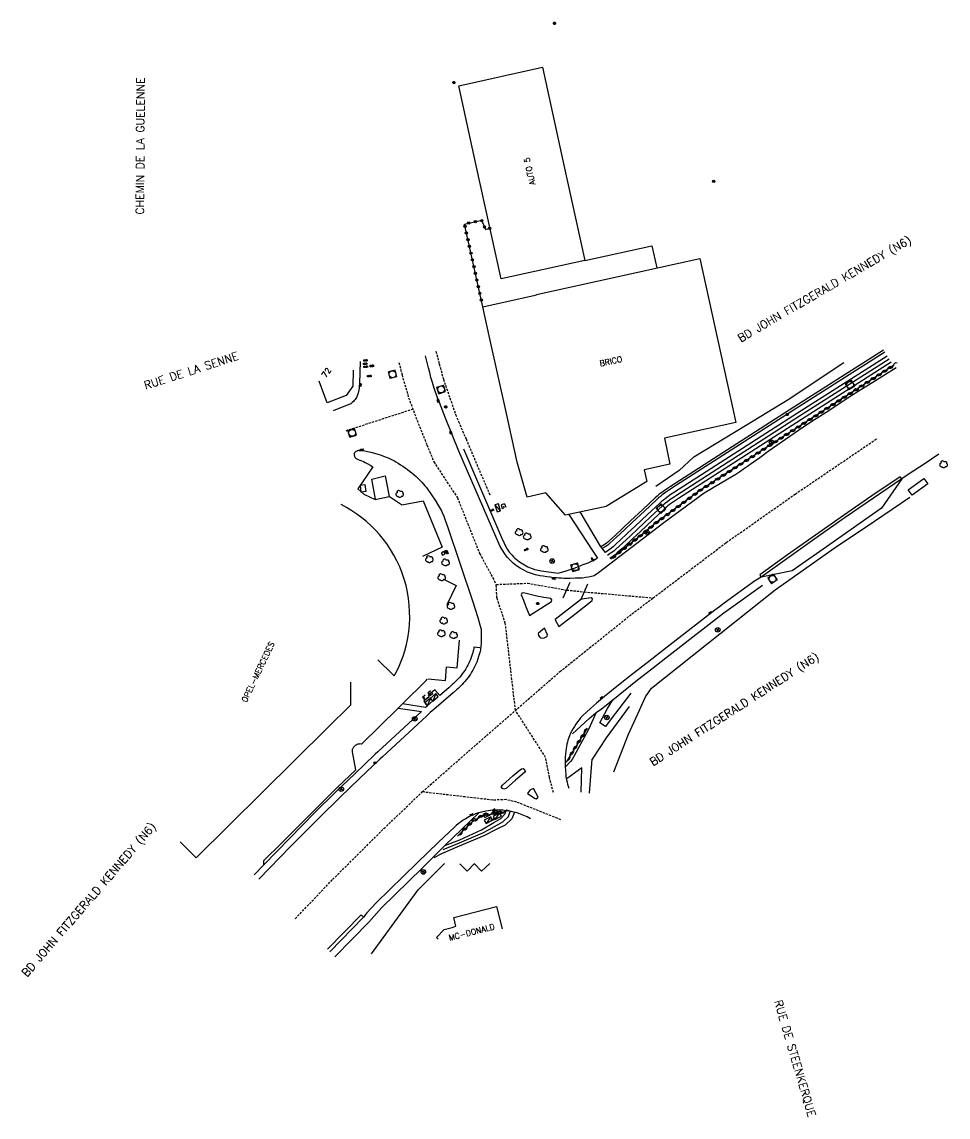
# Model space of a CAD drawing. Header units: millimetres. Extents: x 128015 to 128995, y 141007 to 141739.
# Drawn here: x 128792.2 to 128994.8, y 141365.1 to 141604.7 of the extents above; entities that cross this region are included whole.
import ezdxf
from ezdxf.enums import TextEntityAlignment as Align

# ---------------------------------------------------------------- set-up
doc = ezdxf.new("R2010")
doc.units = ezdxf.units.MM
doc.linetypes.add('DASHED', pattern=[0.75, 0.5, -0.25])
doc.layers.get('0').update_dxf_attribs({"linetype": 'CONTINUOUS'})
for name, color, linetype in [('w0001', 6, 'DASHED'), ('W0003', 5, 'CONTINUOUS'), ('w0006', 2, 'CONTINUOUS'), ('w0008', 7, 'CONTINUOUS'), ('W0014', 7, 'CONTINUOUS'), ('W0015', 2, 'CONTINUOUS'), ('W0017', 7, 'CONTINUOUS'), ('W0020', 2, 'CONTINUOUS'), ('W0021', 2, 'CONTINUOUS'), ('W0050', 7, 'CONTINUOUS'), ('W0051', 7, 'CONTINUOUS'), ('W0100', 7, 'CONTINUOUS'), ('W0103', 1, 'CONTINUOUS'), ('W0105', 7, 'CONTINUOUS'), ('W0113', 2, 'DASHED'), ('W0210', 2, 'CONTINUOUS'), ('W0211', 2, 'CONTINUOUS'), ('W0212', 2, 'CONTINUOUS'), ('W0300', 7, 'CONTINUOUS'), ('W0310', 3, 'CONTINUOUS'), ('W0323', 7, 'CONTINUOUS'), ('w0400', 7, 'CONTINUOUS'), ('w0420', 7, 'CONTINUOUS'), ('W0425', 7, 'CONTINUOUS'), ('W0430', 7, 'CONTINUOUS'), ('W0431', 7, 'CONTINUOUS'), ('W0432', 7, 'CONTINUOUS'), ('W0438', 7, 'CONTINUOUS'), ('W0461', 7, 'CONTINUOUS'), ('W0469', 7, 'CONTINUOUS'), ('w0856', 7, 'CONTINUOUS'), ('w0989', 7, 'CONTINUOUS'), ('W0991', 7, 'CONTINUOUS'), ('W1102', 7, 'CONTINUOUS'), ('W1471', 7, 'CONTINUOUS')]:
    doc.layers.add(name, color=color, linetype=linetype)
doc.styles.get("Standard").update_dxf_attribs({"font": 'romans.shx', "width": 0.85})

# ---------------------------------------------------------------- blocks, each defined once
blk = doc.blocks.new('T856')
for p, q in [((-0.125, 0), (0.125, 0)), ((0, 0.125), (0, -0.125))]:
    blk.add_line(p, q)
blk.add_ellipse((0, 0), major_axis=(-0.177, 0.177), ratio=1, start_param=3.9269908, end_param=10.2101761)
blk = doc.blocks.new('T420')
for p, q in [((0.75, 0.75), (-0.75, 0.75)), ((-0.75, 0.75), (-0.75, -0.75)), ((0.75, 0.75), (0.75, -0.75)), ((0.75, -0.75), (-0.75, -0.75))]:
    blk.add_line(p, q)
blk.add_ellipse((0, 0), major_axis=(-0.53, 0.53), ratio=1, start_param=3.926991, end_param=10.210176)
blk = doc.blocks.new('T469')
at = {"color": 0, "linetype": 'Continuous', "flags": 128}
for points in [[(-0.35, 0.35), (0.35, -0.35)], [(-0.35, -0.35), (0.35, 0.35)]]:
    blk.add_lwpolyline(points, dxfattribs=at)
at = {"color": 0, "linetype": 'Continuous'}
blk.add_circle((0, 0), 0.5, dxfattribs=at)
blk = doc.blocks.new('T300')
for p, q in [((-0.8, 0.51), (-0.86, 0.34)), ((-0.86, 0.34), (-0.86, 0.17)), ((-0.86, 0.17), (-0.74, 0.06)), ((-0.69, 0.63), (-0.8, 0.51)), ((-0.8, -0.06), (-0.74, 0.06)), ((-0.74, 0.06), (-0.69, 0.11)), ((-0.57, 0.69), (-0.69, 0.63)), ((-0.46, 0.69), (-0.57, 0.69)), ((-0.29, 0.63), (-0.46, 0.69)), ((-0.29, 0.63), (-0.17, 0.74)), ((-0.23, 0.57), (-0.29, 0.63)), ((-0.17, 0.74), (-0.06, 0.8)), ((-0.06, 0.8), (0.06, 0.8)), ((0.06, 0.8), (0.23, 0.74)), ((0.23, 0.74), (0.34, 0.63)), ((0.34, 0.63), (0.4, 0.51)), ((0.46, 0.46), (0.34, 0.46)), ((0.4, 0.51), (0.4, 0.46)), ((0.57, 0.4), (0.46, 0.46)), ((0.57, 0.4), (0.69, 0.29)), ((0.69, 0.29), (0.74, 0.17)), ((0.74, 0.06), (0.69, -0.17)), ((0.74, 0.17), (0.74, 0.06)), ((-0.8, -0.17), (-0.8, -0.06)), ((-0.8, -0.23), (-0.8, -0.17)), ((-0.74, -0.34), (-0.8, -0.23)), ((-0.69, -0.4), (-0.74, -0.34)), ((-0.51, -0.46), (-0.69, -0.4)), ((-0.4, -0.46), (-0.51, -0.46)), ((-0.4, -0.46), (-0.34, -0.46)), ((-0.34, -0.46), (-0.34, -0.4)), ((-0.34, -0.51), (-0.34, -0.46)), ((-0.29, -0.63), (-0.34, -0.51)), ((-0.17, -0.74), (-0.29, -0.63)), ((-0.06, -0.8), (-0.17, -0.74)), ((0.06, -0.8), (-0.06, -0.8)), ((0.17, -0.74), (0.06, -0.8)), ((0.23, -0.69), (0.17, -0.74)), ((0.29, -0.46), (0.23, -0.46)), ((0.29, -0.63), (0.23, -0.69)), ((0.46, -0.4), (0.29, -0.46)), ((0.34, -0.51), (0.29, -0.63)), ((0.34, -0.51), (0.34, -0.46)), ((0.57, -0.34), (0.46, -0.4)), ((0.63, -0.29), (0.57, -0.34)), ((0.69, -0.17), (0.63, -0.29))]:
    blk.add_line(p, q)
blk = doc.blocks.new('T400')
for p, q in [((-0.15, 0.3), (0.15, 0.3)), ((-0.15, -0.25), (-0.15, 0.3)), ((-0.15, 0.15), (0.15, 0.15)), ((-0.15, 0), (0.15, 0)), ((0.15, 0.3), (0.15, -0.25)), ((-0.15, -0.15), (0.15, -0.15)), ((-0.15, -0.25), (-0.15, -0.3)), ((-0.15, -0.3), (0.15, -0.3)), ((0.15, -0.3), (0.15, -0.25))]:
    blk.add_line(p, q)
blk = doc.blocks.new('T425')
for p, q in [((-0.15, 0.6), (0.15, 0.6)), ((-0.15, 0.6), (-0.15, 0.3)), ((-0.15, 0.3), (0.15, 0.3)), ((-0.15, 0.15), (0.15, 0.15)), ((-0.15, -0.15), (-0.15, 0.15)), ((0, 0.45), (0.15, 0.45)), ((0.15, 0.45), (0.15, 0.3)), ((0.15, 0.15), (0.15, -0.15)), ((0.15, -0.15), (-0.15, -0.15))]:
    blk.add_line(p, q)
blk.add_ellipse((0, 0), major_axis=(-0.106, 0.106), ratio=1, start_param=3.926991, end_param=10.210176)
blk = doc.blocks.new('T432')
at = {"flags": 128}
for points in [[(0.8, 0.8), (-0.8, 0.8)], [(-0.8, 0.8), (-0.8, 0)], [(0.8, 0.8), (-0.8, 0)], [(-0.8, 0), (0.8, 0)], [(-0.4, 2.1), (-0.4, 1.3)], [(-0.4, 1.3), (0.4, 1.3)], [(-0.39, 2.1), (0.41, 2.1)], [(0, 1.7), (0.4, 1.7)], [(0.4, 1.3), (0.4, 1.7)], [(0.8, 0), (0.8, 0.8)]]:
    blk.add_lwpolyline(points, dxfattribs=at)
blk = doc.blocks.new('T438')
for p, q in [((-0.4, 0.2), (0.4, 0.2)), ((-0.4, -0.2), (-0.4, 0.2)), ((0.15, 1.1), (-0.3, 1.1)), ((-0.3, 1.1), (-0.3, 0.5)), ((-0.3, 0.5), (0.15, 0.5)), ((0.3, 0.65), (0.3, 0.95)), ((0.4, 0.2), (0.4, -0.2))]:
    blk.add_line(p, q)
at = {"flags": 128}
for points in [[(-0.4, -0.2), (0.4, 0.2)], [(0.4, -0.2), (-0.4, -0.2)]]:
    blk.add_lwpolyline(points, dxfattribs=at)
for centre, major_axis, start_param, end_param in [((0.15, 0.95), (0.106, -0.106), 0.785398, 2.356194), ((0.15, 0.65), (0.106, 0.106), 3.926991, 5.497787)]:
    blk.add_ellipse(centre, major_axis=major_axis, ratio=1, start_param=start_param, end_param=end_param)
blk = doc.blocks.new('T1471')
at = {"color": 0, "linetype": 'Continuous', "flags": 128}
blk.add_lwpolyline([(-0.75, -0.5), (-0.75, 0.5), (0.75, 0.5), (0.75, -0.5), (-0.75, -0.5)], dxfattribs=at)
blk = doc.blocks.new('T430')
at = {"flags": 128}
for points in [[(0.8, 0.8), (-0.8, 0.8)], [(-0.8, 0.8), (-0.8, 0)], [(0.8, 0.8), (-0.8, 0)], [(-0.8, 0), (0.8, 0)], [(-0.4, 2.1), (0.4, 2.1)], [(-0.4, 2.1), (-0.4, 1.3)], [(-0.4, 1.7), (0, 1.7)], [(-0.4, 1.3), (0.4, 1.3)], [(0.8, 0), (0.8, 0.8)]]:
    blk.add_lwpolyline(points, dxfattribs=at)
blk = doc.blocks.new('t310o')
at = {"color": 0, "linetype": 'Continuous'}
for centre, start, end in [((-0.5, 0.38), 216.8699, 323.1304), ((0.5, -0.37), 36.8699, 143.1303)]:
    blk.add_arc(centre, 0.625, start, end, dxfattribs=at)
blk = doc.blocks.new('t323o')
at = {"color": 0, "linetype": 'Continuous'}
for radius in [0.25, 0.15]:
    blk.add_circle((0, 0), radius, dxfattribs=at)

msp = doc.modelspace()

# ---------------------------------------------------------------- linework, layer by layer
at = {"layer": 'w0001'}
for points in [[(128874.69, 141530.15), (128875.36, 141527.47), (128876.8, 141522.45), (128878.64, 141517.54), (128880.82, 141512.14), (128882.31, 141508.45), (128887.48, 141500.57), (128892.34, 141488.39), (128895.98, 141481.61)], [(128863.12, 141515.25), (128877.72, 141519.99)], [(128930.28, 141478.66), (128946.3, 141490.78), (128961.37, 141501.38), (128979.37, 141513.59)], [(128908.49, 141436.08), (128907.61, 141439.38), (128906.78, 141443.79), (128900.19, 141454.07), (128897.96, 141473.12), (128896.11, 141478.7), (128895.98, 141481.61), (128902.81, 141481.89), (128911.38, 141480.39), (128915.21, 141480), (128930.28, 141478.66)], [(128852.01, 141408.5), (128860.18, 141417.08), (128871.4, 141428.21), (128879.78, 141436.23), (128890.47, 141445.61), (128909.9, 141462.54), (128925.65, 141475.16), (128930.28, 141478.66)], [(128910.11, 141430.15), (128900.47, 141434), (128898.14, 141434.55), (128895.23, 141434.44), (128879.78, 141436.23)]]:
    msp.add_lwpolyline(points, dxfattribs=at)
at = {"layer": 'W0003'}
for points in [[(128984.69, 141504.69), (128984.37, 141505.17), (128978.15, 141500.97), (128971.97, 141496.73), (128965.82, 141492.43), (128959.7, 141488.08), (128953.63, 141483.69)], [(128953.62, 141483.68), (128953.96, 141483.22)], [(128866.95, 141408.84), (128866.42, 141409.35), (128859.04, 141401.81)]]:
    msp.add_lwpolyline(points, dxfattribs=at)
at = {"layer": 'w0006'}
for points in [[(128869.54, 141500.24), (128868.76, 141504.67), (128871.67, 141505.37), (128872.57, 141500.82)], [(128875.29, 141499), (128879.96, 141499.9), (128884.13, 141489.74), (128884.13, 141489.74), (128879.87, 141487.76)], [(128884.46, 141482.75), (128887.24, 141481.39), (128885.14, 141477.13)], [(128881.01, 141460.95), (128884.85, 141460.61), (128885.06, 141463.63), (128887.42, 141463.41), (128887.94, 141469.44)], [(128868.69, 141400.82), (128878.9, 141414.83), (128884.67, 141420.61)], [(128894.6, 141420.55), (128892.77, 141418.88), (128891.23, 141420.53), (128891.2, 141420.57), (128889.59, 141418.87), (128888.03, 141420.49)]]:
    msp.add_lwpolyline(points, dxfattribs=at)
at = {"layer": 'w0008'}
for points in [[(128983.48, 141529.02), (128980.9, 141527.42), (128978.34, 141525.81), (128975.77, 141524.19), (128973.22, 141522.55), (128970.67, 141520.91), (128968.13, 141519.26), (128965.6, 141517.59), (128963.07, 141515.91), (128961.16, 141514.63), (128959.26, 141513.33), (128957.36, 141512.01), (128955.48, 141510.68), (128953.61, 141509.33), (128951.74, 141507.97), (128950.92, 141507.38), (128950.09, 141506.8), (128949.24, 141506.23), (128948.39, 141505.68), (128947.53, 141505.14), (128946.65, 141504.62), (128941.45, 141501.59), (128932.65, 141495.06), (128918.33, 141484.18), (128917.42, 141483.53), (128916.79, 141483.38), (128916.15, 141483.24), (128915.52, 141483.11), (128915.19, 141483.06), (128914.85, 141483.02), (128914.52, 141483), (128913.34, 141482.96), (128912.15, 141482.93), (128911.47, 141482.93), (128910.79, 141482.94), (128910.23, 141482.96), (128909.68, 141482.99), (128909.13, 141483.03), (128908.58, 141483.09), (128907.8, 141483.18), (128907.03, 141483.28), (128906.26, 141483.4), (128905.49, 141483.53), (128904.58, 141483.72), (128903.69, 141483.98), (128902.83, 141484.32), (128901.99, 141484.71), (128901.19, 141485.17), (128900.42, 141485.7), (128899.7, 141486.28), (128899.02, 141486.91), (128898.39, 141487.6), (128897.82, 141488.33), (128897.31, 141489.1), (128896.86, 141489.91), (128887.82, 141510.76), (128884.9, 141517.99), (128883.53, 141521.42), (128883.21, 141522.24), (128882.9, 141523.07), (128882.61, 141523.91), (128882.34, 141524.75), (128882.01, 141525.81), (128881.7, 141526.87), (128881.41, 141527.94), (128881.13, 141529.02), (128880.48, 141531.61)], [(128866.24, 141530.36), (128866.06, 141525.55), (128865.95, 141524.58), (128865.9, 141524.21), (128865.83, 141523.83), (128865.75, 141523.46), (128865.65, 141523.1), (128865.58, 141522.88), (128865.49, 141522.68), (128865.38, 141522.48), (128865.26, 141522.29), (128865.09, 141522.05), (128864.91, 141521.83), (128864.71, 141521.62), (128864.49, 141521.42), (128864.32, 141521.28), (128864.13, 141521.15), (128863.93, 141521.05), (128863.72, 141520.95), (128860.27, 141519.59)], [(128865.96, 141510.91), (128866.6, 141510.89), (128867.22, 141510.83), (128867.5, 141510.79), (128867.78, 141510.73), (128868.55, 141510.55), (128869.31, 141510.34), (128870.06, 141510.12), (128870.61, 141509.95), (128871.15, 141509.76), (128871.68, 141509.56), (128872.16, 141509.36), (128872.63, 141509.15), (128873.09, 141508.93), (128873.55, 141508.69), (128874, 141508.44), (128874.53, 141508.13), (128875.04, 141507.81), (128875.55, 141507.48), (128876.05, 141507.14), (128876.55, 141506.78), (128877.03, 141506.41), (128877.51, 141506.03), (128877.97, 141505.63), (128878.43, 141505.23), (128878.85, 141504.83), (128879.27, 141504.42), (128879.67, 141504), (128880.07, 141503.57), (128880.38, 141503.2), (128880.69, 141502.81), (128880.98, 141502.41), (128881.79, 141501.23), (128882.59, 141500.03), (128883.37, 141498.83), (128883.59, 141498.46), (128883.79, 141498.09), (128883.99, 141497.71), (128884.16, 141497.32), (128884.49, 141496.52), (128884.81, 141495.71), (128885.11, 141494.9), (128885.4, 141494.08), (128890.78, 141478.05), (128891.94, 141474.35), (128892.17, 141473.58), (128892.39, 141472.8), (128892.6, 141472.02), (128892.64, 141471.81), (128892.67, 141471.61), (128892.68, 141471.4), (128892.69, 141470.69), (128892.69, 141469.98), (128892.67, 141469.27), (128892.64, 141468.67), (128892.6, 141468.08), (128892.54, 141467.48), (128892.51, 141467.23), (128892.46, 141466.98), (128892.4, 141466.73), (128892.27, 141466.27), (128892.12, 141465.82), (128891.97, 141465.37), (128891.71, 141464.62), (128891.51, 141464.16), (128891.3, 141463.71), (128891.07, 141463.27), (128890.83, 141462.83), (128890.58, 141462.41), (128890.31, 141461.99), (128890.03, 141461.57), (128889.74, 141461.17), (128889.43, 141460.78), (128889.11, 141460.39), (128888.83, 141460.07), (128888.54, 141459.76), (128888.24, 141459.45), (128887.93, 141459.15), (128887.62, 141458.87), (128887.3, 141458.58), (128886.56, 141457.92), (128884.43, 141456.09), (128882.31, 141454.26), (128881.54, 141453.58), (128880.78, 141452.89), (128871.08, 141443.92), (128870.54, 141443.41), (128870.38, 141443.26), (128866.16, 141439.22), (128861.79, 141435.03), (128857.4, 141430.74), (128850.96, 141424.31), (128844.04, 141417.12)], [(128992.82, 141510.09), (128989.58, 141507.95), (128986.34, 141505.8), (128984.69, 141504.69), (128978.48, 141500.5), (128972.3, 141496.25), (128966.15, 141491.96), (128960.04, 141487.61), (128953.96, 141483.22), (128952.46, 141482.33), (128945.82, 141477.5), (128944.8, 141476.75), (128943.79, 141475.98), (128937.93, 141471.45), (128932.08, 141466.91), (128928.96, 141464.48), (128925.85, 141462.04), (128922.74, 141459.59), (128919.64, 141457.14), (128917.9, 141455.67), (128916.6, 141454.51), (128914.82, 141452.9), (128914.44, 141452.45), (128914.08, 141452), (128913.73, 141451.53), (128913.39, 141451.06), (128913.08, 141450.57), (128912.78, 141450.07), (128912.49, 141449.57), (128912.22, 141449.05), (128911.97, 141448.53), (128911.67, 141447.57), (128911.54, 141447.12), (128911.43, 141446.66), (128911.34, 141446.2), (128911.27, 141445.74), (128911.19, 141445.12), (128911.13, 141444.51), (128911.08, 141443.9), (128911.05, 141443.4), (128911.03, 141442.9), (128911.03, 141442.41), (128911.04, 141442.1), (128911.05, 141441.8), (128911.11, 141440.92), (128911.17, 141440.04), (128911.19, 141439.74), (128911.23, 141439.45), (128911.28, 141439.16), (128911.34, 141438.87), (128911.46, 141438.4), (128911.58, 141437.94), (128911.72, 141437.49), (128911.86, 141437.03)], [(128903.44, 141430.37), (128903.1, 141430.57), (128902.75, 141430.75), (128902.39, 141430.93), (128902.03, 141431.1), (128901.67, 141431.25), (128901.3, 141431.39), (128900.92, 141431.52), (128900.55, 141431.64), (128900.19, 141431.74), (128899.83, 141431.83), (128899.47, 141431.91), (128899, 141431.99), (128898.53, 141432.07), (128898.06, 141432.13), (128897.39, 141432.21), (128895.69, 141432.25), (128894.7, 141432.19), (128893.73, 141432.05), (128892.76, 141431.84), (128891.82, 141431.56), (128890.9, 141431.2), (128890.01, 141430.78), (128889.15, 141430.29), (128888.77, 141430.06), (128888.41, 141429.81), (128888.05, 141429.55), (128887.64, 141429.22), (128887.23, 141428.88), (128886.84, 141428.53), (128883.34, 141425.25), (128878.69, 141420.72), (128869.74, 141411.94), (128867.64, 141409.76), (128866.95, 141408.84), (128859.57, 141401.29)]]:
    msp.add_lwpolyline(points, dxfattribs=at)
at = {"layer": 'W0014'}
for points in [[(128980.97, 141532.45), (128961.35, 141519.96), (128934.39, 141502.65), (128933.68, 141502.18), (128932.99, 141501.7), (128932.3, 141501.2), (128931.88, 141500.88), (128931.47, 141500.55), (128931.09, 141500.2), (128928.38, 141497.67), (128925.69, 141495.14), (128924, 141493.56), (128922.3, 141491.98), (128921.66, 141491.39), (128920.83, 141490.63), (128920.6, 141490.43), (128920.36, 141490.24), (128919.84, 141489.87), (128919.17, 141489.48)], [(128888.79, 141511.27), (128897.12, 141491.92), (128897.69, 141490.64), (128897.85, 141490.28), (128898.04, 141489.93), (128898.23, 141489.58), (128898.45, 141489.25), (128898.67, 141488.92), (128898.91, 141488.6), (128899.16, 141488.3), (128899.43, 141488), (128899.73, 141487.69), (128900.04, 141487.39), (128900.36, 141487.11), (128900.7, 141486.83), (128901.04, 141486.57), (128901.4, 141486.32), (128901.76, 141486.09), (128902.13, 141485.87), (128902.5, 141485.67), (128902.87, 141485.49), (128903.25, 141485.31), (128903.63, 141485.16), (128904.02, 141485.01), (128904.38, 141484.9), (128904.75, 141484.8), (128905.12, 141484.71), (128905.49, 141484.64), (128905.87, 141484.58), (128909.52, 141484.09), (128911.26, 141484.61), (128912.99, 141485.19), (128914.7, 141485.83)], [(128918.12, 141487.33), (128917.71, 141487.1), (128917.29, 141486.88), (128916.87, 141486.68), (128916.45, 141486.48), (128916.01, 141486.3), (128915.58, 141486.13), (128915.14, 141485.98), (128914.69, 141485.83)], [(128912.66, 141448.96), (128916.3, 141452.26), (128917.8, 141453.6), (128919, 141454.41), (128921.45, 141456.36), (128923.78, 141458.28), (128926.88, 141460.72), (128929.99, 141463.16), (128933.1, 141465.59), (128938.95, 141470.13), (128944.81, 141474.65), (128945.8, 141475.41), (128946.81, 141476.15), (128954.22, 141481.43)], [(128892.42, 141467.76), (128891.1, 141467.9), (128891.04, 141467.47), (128891, 141467.29), (128890.96, 141467.11), (128890.84, 141466.7), (128890.71, 141466.28), (128890.56, 141465.86), (128890.32, 141465.17), (128890.15, 141464.78), (128889.96, 141464.37), (128889.75, 141463.97), (128889.54, 141463.57), (128889.31, 141463.18), (128889.07, 141462.8), (128888.81, 141462.43), (128888.55, 141462.06), (128888.27, 141461.71), (128887.98, 141461.36), (128887.73, 141461.07), (128887.46, 141460.78), (128887.19, 141460.51), (128886.91, 141460.24), (128886.63, 141459.97), (128886.31, 141459.7), (128885.57, 141459.03), (128883.62, 141457.36), (128882.57, 141458.59), (128881.05, 141457.35), (128881.29, 141457.06), (128880.13, 141456.11), (128880.91, 141455.01), (128880.53, 141454.67), (128875.46, 141455.5)], [(128925.45, 141457.81), (128921.14, 141452.2), (128921.14, 141452.2), (128919.86, 141450.52), (128918.64, 141451.32), (128920.33, 141454.47), (128921.45, 141456.36)], [(128916.39, 141435.97), (128916.98, 141443.37), (128917, 141443.37), (128920.1, 141448.07), (128920.1, 141448.09), (128925.11, 141454.95)], [(128874.51, 141454.58), (128879.62, 141453.84), (128870.07, 141445.01), (128869.51, 141444.49), (128869.35, 141444.34), (128865.13, 141440.29), (128860.76, 141436.1), (128856.36, 141431.8), (128845.16, 141420.27), (128843.05, 141418.09)], [(128917.8, 141453.6), (128916.15, 141449.91), (128912.58, 141443.34), (128912.19, 141442.9), (128911.17, 141441.8)], [(128914.54, 141436.16), (128914.73, 141441.5), (128911.47, 141439.16)], [(128892.2, 141431.67), (128884.73, 141424.53), (128879.8, 141419.59), (128870.89, 141410.85), (128868.11, 141407.75), (128860.66, 141400.13)]]:
    msp.add_lwpolyline(points, dxfattribs=at)
at = {"layer": 'W0015'}
for points in [[(128901.58, 141479.73), (128901.44, 141479.36), (128901.92, 141478.16), (128902.4, 141476.96), (128903.25, 141474.83), (128903.25, 141474.83), (128908.05, 141477.89), (128908.11, 141478.22), (128907.91, 141478.56), (128906.39, 141478.76), (128904.89, 141479.04), (128903.39, 141479.38), (128901.92, 141479.8)], [(128914.39, 141478.28), (128908.86, 141473.92), (128908.86, 141473.89), (128909.67, 141472.42), (128909.66, 141472.41), (128913.44, 141475.34), (128916.97, 141478.09), (128917.03, 141478.48), (128916.74, 141478.71), (128914.71, 141478.39), (128914.54, 141478.35), (128914.39, 141478.28)], [(128906.55, 141472.07), (128905.23, 141470.98), (128905.12, 141470.8), (128905.21, 141470.47), (128905.49, 141470.1), (128905.7, 141469.93), (128906.36, 141469.85), (128906.88, 141470.13), (128907.1, 141470.32), (128907.17, 141470.63), (128906.55, 141472.07)], [(128898.17, 141436.98), (128897.6, 141436.81), (128897.32, 141436.95), (128897.06, 141437.35), (128897.35, 141437.74), (128899.62, 141439.73), (128900.88, 141440.88), (128901.49, 141441.31), (128901.89, 141441.34), (128902.18, 141441.14), (128902.3, 141440.7), (128902.19, 141440.51), (128900.17, 141438.84), (128898.17, 141436.98)], [(128902.83, 141435.87), (128904.48, 141434.77), (128904.74, 141434.74), (128905.13, 141435.12), (128904.16, 141436.96), (128903.35, 141436.64), (128903.35, 141436.64), (128902.84, 141435.91)]]:
    msp.add_lwpolyline(points, close=True, dxfattribs=at)
at = {"layer": 'W0017'}
for points in [[(128865.96, 141510.91), (128865.81, 141510.9), (128865.66, 141510.87), (128865.55, 141510.83), (128865.44, 141510.78), (128865.26, 141510.66), (128865.09, 141510.53), (128865.02, 141510.46), (128864.96, 141510.37), (128864.93, 141510.3), (128864.91, 141510.23), (128864.89, 141510.17), (128864.88, 141510.1), (128864.89, 141509.99), (128864.9, 141509.88), (128864.93, 141509.77), (128864.99, 141509.62), (128865.07, 141509.47), (128865.15, 141509.32), (128865.19, 141509.27), (128865.19, 141509.27), (128865.76, 141508.95), (128866.16, 141508.8), (128866.55, 141508.65), (128866.94, 141508.48), (128867.33, 141508.3), (128867.87, 141508.03), (128868.41, 141507.74), (128868.96, 141507.36), (128868.96, 141507.36), (128868.96, 141507.36), (128868.96, 141507.36), (128865.68, 141502.52), (128867.01, 141501.39), (128869.45, 141500.23), (128872.57, 141500.82), (128872.59, 141500.84), (128872.62, 141500.84), (128875.24, 141499.12), (128875.29, 141499)], [(128845.16, 141420.27), (128845.16, 141421.21), (128848.98, 141425.06), (128861.19, 141437.23), (128865.22, 141441.06), (128864.53, 141445.01), (128864.52, 141445.16), (128864.51, 141445.31), (128864.53, 141445.45), (128864.55, 141445.58), (128864.59, 141445.7), (128864.65, 141445.82), (128864.72, 141445.95), (128864.81, 141446.07), (128864.9, 141446.18), (128865.04, 141446.31), (128865.18, 141446.44), (128865.33, 141446.55), (128865.46, 141446.63), (128865.59, 141446.69), (128865.72, 141446.73), (128865.86, 141446.76), (128866.04, 141446.78), (128866.21, 141446.79), (128866.39, 141446.77), (128866.56, 141446.74), (128874.42, 141454.5), (128875.56, 141455.6), (128880.62, 141460.59), (128880.84, 141460.9)]]:
    msp.add_lwpolyline(points, dxfattribs=at)
at = {"layer": 'W0020'}
for points in [[(128910.64, 141478.69), (128912.12, 141482.1)], [(128915.96, 141481.68), (128914.46, 141478.33)]]:
    msp.add_lwpolyline(points, dxfattribs=at)
at = {"layer": 'W0021'}
msp.add_lwpolyline([(128984.69, 141504.69), (128980.27, 141498.3), (128968.92, 141490.35), (128960.68, 141484.57), (128953.96, 141483.22)], dxfattribs=at)
at = {"layer": 'W0050'}
for points in [[(128981.97, 141530.89), (128962.34, 141518.4), (128935.4, 141501.09), (128934.72, 141500.65), (128934.06, 141500.19), (128933.41, 141499.72), (128933.04, 141499.44), (128932.68, 141499.14), (128932.34, 141498.83), (128929.64, 141496.32), (128926.95, 141493.79), (128925.26, 141492.2), (128923.56, 141490.62), (128922.91, 141490.03), (128922.06, 141489.25), (128921.78, 141489), (128921.47, 141488.76), (128920.9, 141488.35), (128920.33, 141487.96)], [(128884.37, 141423.62), (128887.93, 141425.08), (128893.02, 141427.27), (128894.39, 141428.05), (128897.45, 141429.68), (128898.64, 141430.83), (128899.03, 141431.96)]]:
    msp.add_lwpolyline(points, dxfattribs=at)
at = {"layer": 'W0051'}
for points in [[(128981.53, 141531.58), (128961.9, 141519.08), (128934.95, 141501.78), (128934.26, 141501.33), (128933.58, 141500.86), (128932.92, 141500.37), (128932.53, 141500.08), (128932.15, 141499.76), (128931.79, 141499.43), (128929.09, 141496.91), (128926.39, 141494.38), (128924.7, 141492.8), (128923, 141491.22), (128922.36, 141490.63), (128921.52, 141489.85), (128921.26, 141489.63), (128920.98, 141489.42), (128920.43, 141489.02), (128919.86, 141488.63)], [(128982.41, 141530.2), (128962.78, 141517.71), (128935.84, 141500.41), (128935.17, 141499.97), (128934.53, 141499.52), (128933.89, 141499.07), (128933.55, 141498.8), (128933.22, 141498.52), (128932.89, 141498.23), (128930.2, 141495.72), (128927.51, 141493.19), (128925.82, 141491.6), (128924.11, 141490.02), (128923.46, 141489.42), (128922.6, 141488.64), (128922.3, 141488.37), (128921.96, 141488.11), (128921.37, 141487.68), (128920.79, 141487.29)], [(128899.95, 141431.8), (128899.4, 141430.32), (128897.91, 141428.95), (128896.08, 141428.11), (128893.28, 141426.61), (128887.87, 141424.39), (128884.02, 141422.72), (128882.3, 141421.83)], [(128884.73, 141424.53), (128887.99, 141425.76), (128892.76, 141427.92), (128895.43, 141429.57), (128896.99, 141430.42), (128897.88, 141431.35), (128898.11, 141432.12)]]:
    msp.add_lwpolyline(points, dxfattribs=at)
at = {"layer": 'W0100'}
msp.add_lwpolyline([(128864.69, 141528.49), (128864.61, 141525.01), (128863.14, 141522.92), (128859, 141521.37)], dxfattribs=at)
at = {"layer": 'W0103'}
msp.add_lwpolyline([(128897.08, 141548.46), (128891.47, 141573.9), (128887.82, 141590.71), (128906.08, 141594.74), (128910.61, 141574.01), (128915.35, 141552.49)], close=True, dxfattribs=at)
for points in [[(128915.35, 141552.49), (128930.02, 141555.67), (128931.09, 141550.84)], [(128893.03, 141542.37), (128904.52, 141544.92), (128904.77, 141544.97), (128904.76, 141545.03), (128940.5, 141552.92), (128948.42, 141517.05), (128932.75, 141513.59), (128933.97, 141507.93), (128928.37, 141506.69), (128928.95, 141504.11), (128920.26, 141498.84), (128920, 141498.69), (128911.11, 141496.78), (128906.79, 141501.64), (128902.74, 141500.71), (128900.53, 141508.37), (128898.19, 141519.01), (128894.45, 141535.96), (128893.03, 141542.37)], [(128870.09, 141465.12), (128873.3, 141462), (128873.64, 141461.6), (128874.21, 141462.65), (128874.73, 141463.73), (128875.19, 141464.83), (128875.59, 141465.96), (128875.94, 141467.1), (128876.31, 141468.49), (128876.61, 141469.9), (128876.83, 141471.33), (128876.97, 141472.76), (128877.04, 141474.21), (128877.03, 141475.65), (128876.95, 141477.09), (128876.79, 141478.52), (128876.55, 141479.94), (128876.24, 141481.35), (128875.86, 141482.74), (128875.4, 141484.11), (128874.86, 141485.45), (128874.26, 141486.76), (128873.59, 141488.04), (128872.85, 141489.28), (128872.11, 141490.4), (128871.31, 141491.47), (128870.46, 141492.51), (128869.55, 141493.51), (128868.6, 141494.46), (128867.61, 141495.36), (128866.57, 141496.21), (128865.48, 141497.01), (128864.37, 141497.75), (128863.21, 141498.44), (128862.03, 141499.07)], [(128864.12, 141460.23), (128864.09, 141455.23), (128859.05, 141450.24), (128830.35, 141421.8), (128826.83, 141425.35)], [(128883.24, 141404.04), (128882.88, 141404.38), (128884.57, 141406.17), (128884.57, 141406.17), (128886.34, 141406.61), (128886.34, 141406.61), (128887.16, 141406.86), (128887.16, 141406.86), (128886.68, 141408.78), (128886.68, 141408.78), (128896.06, 141411.17), (128897.28, 141406.32)]]:
    msp.add_lwpolyline(points, dxfattribs=at)
at = {"layer": 'W0105'}
for points in [[(128911.89, 141496.95), (128917.12, 141488.93), (128918.12, 141487.33)], [(128919.86, 141488.63), (128918.75, 141490), (128914.31, 141497.47)]]:
    msp.add_lwpolyline(points, dxfattribs=at)
at = {"layer": 'W0113'}
msp.add_lwpolyline([(128882.79, 141532.62), (128883.5, 141529.85), (128884.43, 141526.51), (128884.86, 141525.17), (128885.84, 141522.42), (128887.08, 141518.78), (128887.73, 141517.27), (128889.36, 141513.43), (128894.65, 141500.99)], dxfattribs=at)
at = {"layer": 'W0210'}
msp.add_lwpolyline([(128972.03, 141530.07), (128959.85, 141521.97), (128950.53, 141516.34), (128939.18, 141509.45), (128939.12, 141509.42), (128936.01, 141506.51), (128930.92, 141503.07)], dxfattribs=at)
at = {"layer": 'W0211'}
msp.add_lwpolyline([(128980.71, 141532.86), (128961.08, 141520.37), (128934.12, 141503.06), (128933.41, 141502.59), (128932.7, 141502.1), (128932, 141501.6), (128931.57, 141501.27), (128931.15, 141500.92), (128930.75, 141500.56), (128928.04, 141498.03), (128925.35, 141495.5), (128923.66, 141493.92), (128921.97, 141492.34), (128921.32, 141491.75), (128920.5, 141490.99), (128920.28, 141490.81), (128920.07, 141490.64), (128919.56, 141490.27), (128918.89, 141489.82)], dxfattribs=at)
at = {"layer": 'W0212'}
msp.add_lwpolyline([(128921.67, 141440.6), (128924.91, 141448.87), (128924.89, 141448.86), (128926.93, 141453.31), (128928.64, 141457.04), (128929.93, 141458.91), (128957.03, 141480.44), (128969.92, 141489.54), (128978.71, 141495.48), (128986.45, 141500.72)], dxfattribs=at)
at = {"layer": 'W0310'}
for points in [[(128982.92, 141529.54), (128940.72, 141502.29), (128930.91, 141495.07), (128927.98, 141492.64), (128921.03, 141487.15)], [(128915.85, 141450.16), (128911.29, 141442.77)], [(128887.49, 141426.53), (128890.75, 141429.76), (128892.96, 141431.07), (128895.35, 141431.47), (128898.04, 141431.93)]]:
    msp.add_lwpolyline(points, dxfattribs=at)
at = {"layer": 'W0323'}
msp.add_lwpolyline([(128893.03, 141542.37), (128889.02, 141560.45), (128890.6, 141560.8), (128892.77, 141561.29), (128893.61, 141559.28), (128894.63, 141559.55)], dxfattribs=at)
at = {"layer": 'W0431'}
msp.add_lwpolyline([(128894.83, 141430.15), (128895.82, 141430.56), (128895.91, 141430.32), (128894.92, 141429.92)], close=True, dxfattribs=at)
at = {"layer": 'W0461'}
msp.add_lwpolyline([(128986.98, 141501.11), (128986.09, 141502.31), (128989.5, 141504.79), (128990.4, 141503.59)], close=True, dxfattribs=at)
at = {"layer": 'W1102'}
msp.add_lwpolyline([(128859, 141521.37), (128857.25, 141526.06)], dxfattribs=at)

# ---------------------------------------------------------------- block references
at = {"layer": 'W0300', "rotation": 197.4773206736338}
for p in [(128993.77, 141507.91), (128874.78, 141501.43), (128900.91, 141493.06), (128902.68, 141492.12), (128906.42, 141489.35), (128881.28, 141487.14), (128884.8, 141486.44), (128883.97, 141483.2), (128885.99, 141476.93), (128884.42, 141473.72), (128883.91, 141470.94), (128886.55, 141470.54)]:
    msp.add_blockref('T300', p, dxfattribs=at)
at = {"layer": 'W0310'}
for p, rotation in [((128981.59, 141528.68), 212.8489993988005), ((128982.85, 141529.5), 212.8489993988005), ((128977.81, 141526.24), 212.8489993988005), ((128979.07, 141527.05), 212.8489993988005), ((128980.33, 141527.87), 212.8489993988005), ((128974.03, 141523.8), 212.8489993988005), ((128975.29, 141524.61), 212.8489993988005), ((128976.55, 141525.43), 212.8489993988005), ((128970.25, 141521.36), 212.8489993988005), ((128971.51, 141522.17), 212.8489993988005), ((128972.77, 141522.99), 212.8489993988005), ((128966.47, 141518.92), 212.8489993988005), ((128967.73, 141519.73), 212.8489993988005), ((128968.99, 141520.55), 212.8489993988005), ((128962.69, 141516.48), 212.8489993988005), ((128963.95, 141517.29), 212.8489993988005), ((128965.21, 141518.1), 212.8489993988005), ((128958.91, 141514.04), 212.8489993988005), ((128960.17, 141514.85), 212.8489993988005), ((128961.43, 141515.66), 212.8489993988005), ((128955.13, 141511.6), 212.8489993988005), ((128956.39, 141512.41), 212.8489993988005), ((128957.65, 141513.22), 212.8489993988005), ((128952.61, 141509.97), 212.8489993988005), ((128953.87, 141510.78), 212.8489993988005), ((128948.83, 141507.53), 212.8489993988005), ((128950.09, 141508.34), 212.8489993988005), ((128951.35, 141509.15), 212.8489993988005), ((128945.05, 141505.09), 212.8489993988005), ((128946.31, 141505.9), 212.8489993988005), ((128947.57, 141506.71), 212.8489993988005), ((128941.27, 141502.65), 212.8489993988005), ((128942.53, 141503.46), 212.8489993988005), ((128943.79, 141504.27), 212.8489993988005), ((128937.62, 141500.01), 216.3507106051455), ((128938.83, 141500.9), 216.3507106051455), ((128940.04, 141501.79), 216.3507106051455), ((128934, 141497.34), 216.3507106051455), ((128935.2, 141498.23), 216.3507106051455), ((128936.41, 141499.12), 216.3507106051455), ((128931.58, 141495.57), 216.3507106051455), ((128932.79, 141496.45), 216.3507106051455), ((128928.09, 141492.73), 219.7135578767158), ((128929.24, 141493.69), 219.7135578767158), ((128930.4, 141494.65), 219.7135578767158), ((128925.74, 141490.87), 218.2839247800936), ((128926.91, 141491.8), 218.2839247800936), ((128922.2, 141488.08), 218.2839247800936), ((128923.38, 141489.01), 218.2839247800936), ((128924.56, 141489.94), 218.2839247800936), ((128915.23, 141449.16), 238.3194300226448), ((128914.45, 141447.88), 238.3194300226448), ((128912.87, 141445.33), 238.3194300226448), ((128913.66, 141446.6), 238.3194300226448), ((128912.08, 141444.05), 238.3194300226448), ((128891.97, 141430.48), 30.66220870715217), ((128893.3, 141431.12), 9.69931065576267), ((128894.78, 141431.38), 9.69931065576267), ((128896.26, 141431.63), 9.538729445604623), ((128897.74, 141431.88), 9.538729445604623), ((128889.63, 141428.64), 44.74387588978637), ((128890.69, 141429.7), 44.74387588978637), ((128888.56, 141427.58), 44.74387588978637)]:
    msp.add_blockref('t310o', p, dxfattribs=dict(at, rotation=rotation))
at = {"layer": 'W0323'}
for p, rotation in [((128889.97, 141560.66), 12.18802146320159), ((128891.43, 141560.98), 12.72729973218006), ((128892.82, 141561.17), 292.6031456430774), ((128889.13, 141559.94), 102.5142561947816), ((128889.45, 141558.47), 102.5142561947816), ((128893.4, 141559.79), 292.6031456430774), ((128894.53, 141559.53), 14.81022660384216), ((128889.78, 141557.01), 102.5142561947816), ((128890.1, 141555.55), 102.5142561947816), ((128890.43, 141554.08), 102.5142561947816), ((128890.75, 141552.62), 102.5142561947816), ((128891.08, 141551.15), 102.5142561947816), ((128891.4, 141549.69), 102.5142561947816), ((128891.73, 141548.22), 102.5142561947816), ((128892.05, 141546.76), 102.5142561947816), ((128892.38, 141545.29), 102.5142561947816), ((128892.7, 141543.83), 102.5142561947816)]:
    msp.add_blockref('t323o', p, dxfattribs=dict(at, rotation=rotation))
at = {"layer": 'w0400'}
for p, rotation in [((128866.23, 141525.23), 173.2814941769502), ((128883.28, 141521.78), 198), ((128886.02, 141514.81), 198), ((128866.59, 141511.06), 85.22918335332471), ((128908.58, 141482.9), 84.76885539679122), ((128942.81, 141475.43), 307.1099803584821), ((128919.03, 141456.8), 308.6977481949604), ((128890.58, 141431.21), 107.4773206736337)]:
    msp.add_blockref('T400', p, dxfattribs=dict(at, rotation=rotation))
at = {"layer": 'w0420'}
for p, rotation in [((128873.3, 141527.58), 284.0730845737147), ((128883.91, 141524.28), 197.4773206736338), ((128973.37, 141525.25), 32.47251445490364), ((128864.47, 141514.78), 197.4773206736338), ((128932.02, 141498.19), 43.02385422044838), ((128913.23, 141485.41), 197.4773206736338), ((128956.41, 141482.83), 35.12042016041192)]:
    msp.add_blockref('T420', p, dxfattribs=dict(at, rotation=rotation))
at = {"layer": 'W0425'}
for p, rotation in [((128867.06, 141529.87), 270), ((128867.16, 141530.59), 270), ((128867.19, 141529.24), 270), ((128868.51, 141529.4), 270), ((128867.98, 141527.16), 270.3542301522365), ((128894.81, 141497.76), 288), ((128902.33, 141489.14), 298.240126416705), ((128917.2, 141486.94), 37.23815856745781)]:
    msp.add_blockref('T425', p, dxfattribs=dict(at, rotation=rotation))
at = {"layer": 'W0430'}
for p, rotation in [((128881.49, 141455.61), 40.88310744559827), ((128882.68, 141456.6), 40.88310744559827), ((128894.45, 141429.7), 28.02576195507278), ((128896.39, 141430.56), 28.02576195507278)]:
    msp.add_blockref('T430', p, dxfattribs=dict(at, rotation=rotation))
at = {"layer": 'W0432', "rotation": 288}
msp.add_blockref('T432', (128895.93, 141498.24), dxfattribs=at)
at = {"layer": 'W0438', "rotation": 112.5}
msp.add_blockref('T438', (128885.1, 141488.7), dxfattribs=at)
at = {"layer": 'W0469', "rotation": 197.4773206736338}
for p in [(128956.21, 141512.71), (128928.9, 141493.05), (128908.22, 141486.73), (128944.43, 141471.7), (128878.15, 141452.21), (128920.18, 141452.51), (128862.07, 141436.84), (128895.8, 141431.66), (128880.02, 141418.74)]:
    msp.add_blockref('T469', p, dxfattribs=at)
at = {"layer": 'w0856', "rotation": 197.4773206736338}
for p in [(128908.71, 141604.35), (128886.71, 141591.38), (128884.91, 141520.44), (128959.62, 141518.78), (128905.04, 141477.45)]:
    msp.add_blockref('T856', p, dxfattribs=at)
at = {"layer": 'w0856'}
for p in [(128943.56, 141569.77), (128869.46, 141442.6)]:
    msp.add_blockref('T856', p, dxfattribs=at)
at = {"layer": 'W1471', "rotation": 277.8989095987166}
msp.add_blockref('T1471', (128866.85, 141502.64), dxfattribs=at)

# ---------------------------------------------------------------- texts
at = {"layer": 'w0989'}
for s, rotation, p in [('CHEMIN DE LA GUELENNE', 89.6994, (128818, 141562.51)), ('BD JOHN FITZGERALD KENNEDY (N6)', 30.2948, (128949.04, 141535.29)), ('RUE DE LA SENNE', 17.9258, (128819, 141525.07)), ('BD JOHN FITZGERALD KENNEDY (N6)', 32.7871, (128929.8, 141442.56)), ('BD JOHN FITZGERALD KENNEDY (N6)', 49.3109, (128792.67, 141396.21)), ('RUE DE STEENKERQUE', 286.3772, (128957.62, 141390.68))]:
    msp.add_text(s, height=1.75, rotation=rotation, dxfattribs=at).set_placement(p, align=Align.MIDDLE_LEFT)
at = {"layer": 'W0991'}
for s, rotation, p in [('AUTO 5', 102.6, (128903.88, 141572.12)), ('BRICO', 12.1847, (128921.18, 141529.83)), ('72', 55.3522, (128859.32, 141527.59)), ('OPEL-MERCEDES', 64.6255, (128844.43, 141462.21)), ('MC-DONALD', 14.3697, (128890.77, 141404.95))]:
    msp.add_text(s, height=1.25, rotation=rotation, dxfattribs=at).set_placement(p, align=Align.CENTER)

doc.saveas('drawing.dxf')
